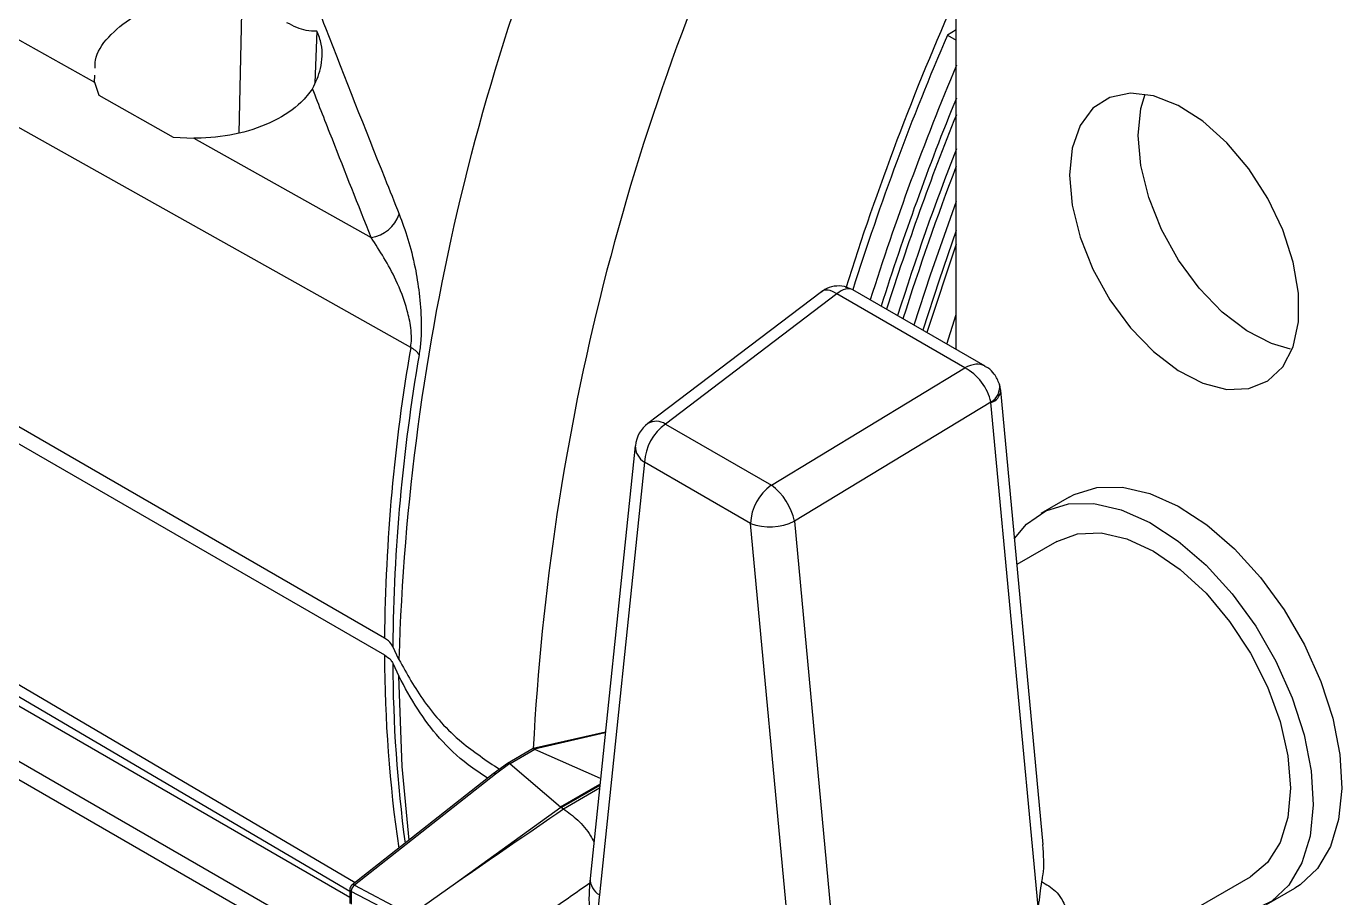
# Model space of a CAD drawing. Extents: x 16.5 to 113.1, y 4.4 to 84.5.
# Drawn here: x 77.407 to 79.956, y 9.8 to 11.488 of the extents above; entities that cross this region are included whole.
import ezdxf

# ---------------------------------------------------------------- set-up
doc = ezdxf.new("R2010")
doc.units = 0
doc.header["$MEASUREMENT"] = 0
doc.layers.add('OBJECT', color=7, linetype='CONTINUOUS')

msp = doc.modelspace()

# ---------------------------------------------------------------- linework, layer by layer
at = {"layer": 'OBJECT'}
for p, q in [((79.2095, 10.8617), (79.2095, 15.7601)), ((78.1014, 10.3027), (74.7894, 12.2147)), ((74.7894, 12.182), (78.1014, 10.27)), ((77.8248, 11.5444), (77.8189, 11.2809)), ((77.9701, 11.4789), (77.9663, 11.3784)), ((79.2095, 11.4812), (79.1921, 11.4711)), ((79.1921, 11.4711), (79.2095, 11.461)), ((77.539, 11.3796), (77.5397, 11.3933)), ((77.539, 11.3796), (77.5476, 11.3546)), ((78.0341, 9.8), (75.334, 11.3587)), ((77.5476, 11.3546), (77.6918, 11.2731)), ((77.6918, 11.2731), (77.7316, 11.2716)), ((77.7316, 11.2716), (78.0756, 11.0786)), ((75.3411, 11.2484), (77.9511, 9.7417)), ((75.3652, 11.1992), (77.9152, 9.727)), ((79.2095, 11.0658), (79.1524, 10.8947)), ((78.948, 10.9738), (78.6118, 10.7186)), ((78.978, 10.9696), (78.6458, 10.7175)), ((79.2259, 10.8265), (78.978, 10.9696)), ((79.2653, 10.8295), (79.0087, 10.9776)), ((79.1911, 10.8723), (79.2095, 10.9296)), ((78.851, 10.599), (79.2259, 10.8265)), ((79.2764, 10.7601), (78.8956, 10.5291)), ((79.3678, 9.7823), (79.2766, 10.7589)), ((79.3777, 9.9029), (79.2955, 10.7827)), ((78.6458, 10.7175), (78.851, 10.599)), ((78.5874, 10.6754), (78.4997, 9.8371)), ((78.6054, 10.6433), (78.5177, 9.805)), ((78.8106, 10.5249), (78.6054, 10.6433)), ((79.4283, 10.5758), (79.3732, 10.544)), ((78.8956, 10.5291), (78.9833, 9.5895)), ((78.8983, 9.5853), (78.8106, 10.5249)), ((79.4044, 10.4899), (79.327, 10.4452)), ((78.1292, 10.2613), (78.1174, 10.2866)), ((78.1174, 10.254), (78.1292, 10.2286)), ((78.5294, 10.1202), (78.3897, 10.0885)), ((78.5292, 10.1188), (78.3917, 10.0875)), ((78.3896, 10.0884), (78.34, 10.0598)), ((78.3925, 10.0869), (78.3446, 10.0593)), ((78.52, 10.0309), (78.3925, 10.0869)), ((78.3397, 10.0596), (78.3118, 10.0395)), ((78.3445, 10.0594), (78.3165, 10.0393)), ((78.3446, 10.0593), (78.4422, 9.9755)), ((78.3117, 10.0395), (78.038, 9.8238)), ((78.3165, 10.0393), (78.0429, 9.8237)), ((78.4422, 9.9755), (78.5189, 10.0198)), ((78.5186, 10.0171), (78.4442, 9.9742)), ((78.4479, 9.972), (78.5181, 10.0126)), ((78.239, 9.828), (78.443, 9.9748)), ((78.4442, 9.9742), (78.4479, 9.972)), ((79.3755, 9.6072), (79.7794, 9.8403)), ((78.0341, 9.8159), (78.0341, 9.7885)), ((78.0429, 9.8237), (78.1382, 9.7735)), ((79.8106, 9.7862), (79.8658, 9.818)), ((78.1233, 9.7664), (78.037, 9.8119)), ((78.037, 9.8119), (78.037, 9.787))]:
    msp.add_line(p, q, dxfattribs=at)
at = {"layer": 'OBJECT', "flags": 128}
for points in [[(78.1521, 10.8659), (77.9867, 10.9586), (77.2778, 11.3559), (74.791, 12.7497)], [(75.2409, 12.6692), (75.784, 12.3644), (76.699, 11.8509), (77.539, 11.3796)], [(74.791, 11.743), (74.9682, 11.6387), (75.677, 11.2216), (78.0444, 9.8288)], [(74.8144, 11.705), (75.4549, 11.3283), (78.0341, 9.812)], [(79.4287, 11.1997), (79.434, 11.1414), (79.4493, 11.0798), (79.4742, 11.0178), (79.5073, 10.9583), (79.5472, 10.9041), (79.5919, 10.8577), (79.6394, 10.8213), (79.6875, 10.7965), (79.7339, 10.7846), (79.7765, 10.7861), (79.8132, 10.8009), (79.8423, 10.8284), (79.8626, 10.8672), (79.8729, 10.9155), (79.8729, 10.9711), (79.8626, 11.0314), (79.8423, 11.0936), (79.8132, 11.1547), (79.7765, 11.2119), (79.7339, 11.2625), (79.6875, 11.3042), (79.6394, 11.3349), (79.5919, 11.3534), (79.5472, 11.3586), (79.5073, 11.3504), (79.4742, 11.3292), (79.4493, 11.2958), (79.434, 11.252), (79.4287, 11.1997)], [(79.5617, 11.2765), (79.5669, 11.3288), (79.5752, 11.3568)], [(79.8573, 10.8628), (79.8205, 10.8733), (79.7724, 10.898), (79.7248, 10.9344), (79.6801, 10.9809), (79.6402, 11.0351), (79.6071, 11.0946), (79.5823, 11.1566), (79.5669, 11.2182), (79.5617, 11.2765)], [(79.2095, 11.1488), (79.1591, 11.0062), (79.1274, 10.9091)], [(79.2095, 11.0924), (79.1761, 10.9964), (79.1443, 10.8993)], [(79.4283, 10.5758), (79.4379, 10.5809), (79.4819, 10.5943), (79.5313, 10.595), (79.5844, 10.5829), (79.6395, 10.5584), (79.6948, 10.5223), (79.7486, 10.4757), (79.7992, 10.4202), (79.8448, 10.3575), (79.8841, 10.2896), (79.9158, 10.2187), (79.9389, 10.1472), (79.9525, 10.0772), (79.9564, 10.0111), (79.9503, 9.951), (79.9344, 9.8987), (79.9093, 9.8561), (79.8758, 9.8244), (79.8658, 9.818)], [(79.3223, 10.4959), (79.3454, 10.5232), (79.3827, 10.549), (79.4268, 10.5625), (79.4761, 10.5632), (79.5292, 10.5511), (79.5843, 10.5266), (79.6397, 10.4905), (79.6935, 10.4439), (79.744, 10.3883), (79.7897, 10.3256), (79.829, 10.2577), (79.8607, 10.1869), (79.8837, 10.1153), (79.8974, 10.0454), (79.9012, 9.9793), (79.8951, 9.9191), (79.8793, 9.8669), (79.8542, 9.8242), (79.8207, 9.7926), (79.7798, 9.7728), (79.7329, 9.7657), (79.6815, 9.7714), (79.6667, 9.7753)], [(79.4044, 10.4899), (79.4446, 10.5047), (79.4904, 10.5066), (79.5402, 10.4953), (79.5919, 10.4713), (79.6436, 10.4355), (79.6934, 10.3894), (79.7392, 10.3346), (79.7794, 10.2734), (79.8124, 10.2079), (79.8369, 10.1408), (79.852, 10.0747), (79.8571, 10.012), (79.852, 9.9552), (79.8369, 9.9065), (79.8124, 9.8677), (79.7794, 9.8403), (79.7794, 9.8403)], [(78.1488, 9.9111), (78.1354, 10.0538), (78.1292, 10.2286)]]:
    msp.add_lwpolyline(points, dxfattribs=at)
at = {"layer": 'OBJECT'}
for centre, radius, start, end in [((82.531, 10.1295), 4.4038, 154.7208, 178.2852), ((83.0318, 9.8472), 4.6485, 154.5679, 177.026), ((84.1067, 9.3722), 5.3586, 156.0477, 162.5304), ((84.123, 9.3582), 5.3645, 156.8051, 162.4324), ((84.1453, 9.3426), 5.3522, 157.2472, 162.4326), ((84.1466, 9.3372), 5.3312, 157.8297, 162.4379), ((84.1489, 9.3339), 5.3225, 158.1267, 162.4396), ((84.1529, 9.3274), 5.3043, 158.7394, 162.4431), ((84.1547, 9.3242), 5.2952, 159.0516, 162.4449), ((78.0638, 11.1478), 0.0702, 279.7078, 340.1211), ((81.6114, 10.2701), 3.5102, 170.2277, 179.4687), ((78.1323, 10.8276), 0.0431, 33.4577, 62.6571), ((81.6366, 10.254), 3.5193, 170.2276, 179.4695), ((79.2603, 10.7893), 0.0333, 298.8204, 9.89), ((79.269, 10.7844), 0.0266, 286.6496, 356.4984), ((78.6496, 10.6689), 0.0625, 127.2002, 174.0272), ((78.7024, 10.6386), 0.0971, 125.6894, 177.1988), ((78.6278, 10.6903), 0.0325, 56.558, 119.5027), ((78.6237, 10.6747), 0.0363, 178.9147, 239.6843), ((78.9076, 10.5201), 0.0971, 125.6894, 177.1988), ((78.7844, 10.5074), 0.1133, 11.0453, 53.988), ((78.8482, 10.626), 0.1079, 249.6365, 296.0391), ((80.7508, 10.2769), 2.6495, 180.1489, 188.2777), ((80.79, 10.2615), 2.6726, 180.1609, 187.662), ((78.0441, 9.8159), 0.01, 128.2361, 180), ((78.0389, 9.8162), 0.00479, 184.1315, 246.5158), ((78.0519, 9.8119), 0.0149, 127.0577, 180.0154), ((78.0404, 9.8197), 0.00473, 57.9081, 121.0621), ((78.536, 9.8364), 0.0363, 178.9149, 239.6841)]:
    msp.add_arc(centre, radius, start, end, dxfattribs=at)
for centre, major_axis, ratio, start_param, end_param in [((78.9818, 10.921), (-0.0325, 0.0537), 0.485137, 5.47967, 6.33384), ((78.9818, 10.921), (0.0254, 0.0574), 0.506157, 6.228841, 7.101425), ((79.2297, 10.7779), (0.0384, 0.0497), 0.6374, 0.087579, 0.958572), ((79.2297, 10.7779), (-0.0386, 0.0495), 0.561473, 3.966083, 5.418022), ((79.2709, 10.756), (0.00344, 0.00667), 0.68298, 5.465482, 5.671606), ((78.4191, 10.0939), (0.0277, 0.0059), 0.181801, 3.247873, 3.388474), ((78.3453, 10.0513), (-0.00543, 0.00841), 0.541118, 5.523194, 6.31022), ((78.2872, 10.0177), (0.0576, 0.0414), 0.099986, 0.024246, 0.050426), ((78.3178, 10.0315), (-0.00602, 0.00799), 0.518549, 5.484768, 6.294577), ((79.8261, 12.8599), (13.5348, 9.6488), 0.094709, 4.527712, 4.543224), ((77.7527, 9.477), (0.691, 0.4971), 0.099986, 0.011157, 0.024246), ((77.7531, 9.4772), (0.6943, 0.494), 0.104684, 0.047827, 0.060918), ((77.7568, 9.4751), (0.6943, 0.494), 0.104684, 0.044487, 0.047827), ((78.8258, 9.5868), (-0.2198, 0.3789), 0.577378, 0.66984, 0.896178)]:
    msp.add_ellipse(centre, major_axis=major_axis, ratio=ratio, start_param=start_param, end_param=end_param, dxfattribs=at)
for points, knots in [([(77.9583, 11.5583), (77.9677, 11.534), (78.015, 11.4124), (78.0723, 11.2676), (78.1205, 11.1472), (78.1298, 11.1239)], [0, 0, 0, 0, 0.167872, 0.839364, 1, 1, 1, 1]), ([(77.5404, 11.4071), (77.5403, 11.4122), (77.5401, 11.4328), (77.5642, 11.4684), (77.6113, 11.5074), (77.6766, 11.5352), (77.7512, 11.5498), (77.8003, 11.5462), (77.8248, 11.5444)], [0, 0, 0, 0, 0.062375, 0.249368, 0.436897, 0.624938, 0.813071, 1, 1, 1, 1]), ([(77.9701, 11.4789), (77.9633, 11.4788), (77.9452, 11.4784), (77.925, 11.4886), (77.9123, 11.4951)], [0, 0, 0, 0, 0.372319, 1, 1, 1, 1]), ([(77.9619, 11.3671), (77.9679, 11.3797), (77.9805, 11.4061), (77.982, 11.4509), (77.9735, 11.4709), (77.9701, 11.4789)], [0, 0, 0, 0, 0.350763, 0.739166, 1, 1, 1, 1]), ([(77.9619, 11.3671), (77.955, 11.3582), (77.9368, 11.3347), (77.8892, 11.303), (77.8212, 11.2786), (77.7658, 11.2714), (77.7363, 11.2716), (77.7316, 11.2716)], [0, 0, 0, 0, 0.162696, 0.424831, 0.687546, 0.950209, 1, 1, 1, 1]), ([(78.0756, 11.0786), (78.0504, 11.1421), (78.0122, 11.2382), (77.9747, 11.3345), (77.9619, 11.3671)], [0, 0, 0, 0, 0.660515, 1, 1, 1, 1]), ([(78.1298, 11.1239), (78.1356, 11.1085), (78.1471, 11.0777), (78.1601, 11.0258), (78.1692, 10.9717), (78.173, 10.9229), (78.1723, 10.8807), (78.1696, 10.8604), (78.1683, 10.8514)], [0, 0, 0, 0, 0.227374, 0.454238, 0.628217, 0.803357, 0.912623, 1, 1, 1, 1]), ([(78.1521, 10.8659), (78.1528, 10.8714), (78.1542, 10.8836), (78.1521, 10.909), (78.1431, 10.9497), (78.1182, 11.0128), (78.0922, 11.053), (78.0756, 11.0786)], [0, 0, 0, 0, 0.062412, 0.139208, 0.265335, 0.530913, 1, 1, 1, 1]), ([(79.0087, 10.9774), (79.0034, 10.9799), (78.9921, 10.9854), (78.9727, 10.9853), (78.9572, 10.9807), (78.9501, 10.9749), (78.9481, 10.9732)], [0, 0, 0, 0, 0.2694046, 0.577532, 0.8773114, 1, 1, 1, 1]), ([(79.2931, 10.7949), (79.2902, 10.8016), (79.285, 10.8135), (79.274, 10.8247), (79.2668, 10.8282), (79.2649, 10.8291)], [0, 0, 0, 0, 0.476312, 0.856217, 1, 1, 1, 1]), ([(79.2955, 10.7827), (79.2954, 10.7837), (79.295, 10.7878), (79.2939, 10.7919), (79.2931, 10.7949)], [0, 0, 0, 0, 0.238062, 1, 1, 1, 1]), ([(78.1174, 10.2866), (78.115, 10.2905), (78.1113, 10.2964), (78.104, 10.301), (78.1014, 10.3027)], [0, 0, 0, 0, 0.643557, 1, 1, 1, 1]), ([(78.1014, 10.27), (78.1059, 10.2669), (78.1129, 10.2621), (78.1162, 10.2561), (78.1174, 10.254)], [0, 0, 0, 0, 0.643567, 1, 1, 1, 1]), ([(78.1292, 10.2613), (78.1445, 10.2337), (78.1754, 10.178), (78.2398, 10.1051), (78.2988, 10.0655), (78.3242, 10.0484)], [0, 0, 0, 0, 0.357176, 0.722761, 1, 1, 1, 1]), ([(78.301, 10.031), (78.2882, 10.0397), (78.23, 10.0791), (78.1731, 10.1473), (78.1407, 10.2072), (78.1292, 10.2286)], [0, 0, 0, 0, 0.152917, 0.697716, 1, 1, 1, 1]), ([(78.3897, 10.0884), (78.3897, 10.0884), (78.3898, 10.0886), (78.3907, 10.0884), (78.3914, 10.0877), (78.3917, 10.0875)], [0, 0, 0, 0, 0.116856, 0.672284, 1, 1, 1, 1]), ([(78.4482, 9.9719), (78.4574, 9.9651), (78.4759, 9.9516), (78.4968, 9.9275), (78.505, 9.9116), (78.5071, 9.9076)], [0, 0, 0, 0, 0.427915, 0.855824, 1, 1, 1, 1]), ([(79.3762, 9.9029), (79.3781, 9.8825), (79.3804, 9.8583), (79.3752, 9.8348), (79.3744, 9.8311)], [0, 0, 0, 0, 0.843835, 1, 1, 1, 1]), ([(77.733, 9.4722), (77.7371, 9.475), (77.7576, 9.4893), (77.8436, 9.5492), (78.0089, 9.6645), (78.1563, 9.7693), (78.239, 9.828)], [0, 0, 0, 0, 0.024148, 0.120739, 0.507103, 1, 1, 1, 1]), ([(78.499, 9.8277), (78.4521, 9.795), (78.3639, 9.7335), (78.2754, 9.6721), (78.2341, 9.6433)], [0, 0, 0, 0, 0.5319324, 1, 1, 1, 1]), ([(78.4997, 9.8371), (78.4991, 9.8296), (78.4964, 9.7997), (78.4983, 9.7679), (78.4997, 9.7441)], [0, 0, 0, 0, 0.251372, 1, 1, 1, 1]), ([(79.3744, 9.8311), (79.3725, 9.815), (79.3706, 9.7986), (79.3678, 9.7826), (79.3678, 9.7823)], [0, 0, 0, 0, 0.982725, 1, 1, 1, 1]), ([(79.3744, 9.8311), (79.3841, 9.8254), (79.3989, 9.8166), (79.4153, 9.7964), (79.4245, 9.7729), (79.4227, 9.7442), (79.4093, 9.7061), (79.3905, 9.679), (79.3752, 9.6609), (79.3744, 9.66)], [0, 0, 0, 0, 0.190458, 0.293194, 0.446601, 0.600718, 0.707922, 0.98553, 1, 1, 1, 1])]:
    msp.add_open_spline(points, degree=3, knots=knots, dxfattribs=at)

doc.saveas('drawing.dxf')
